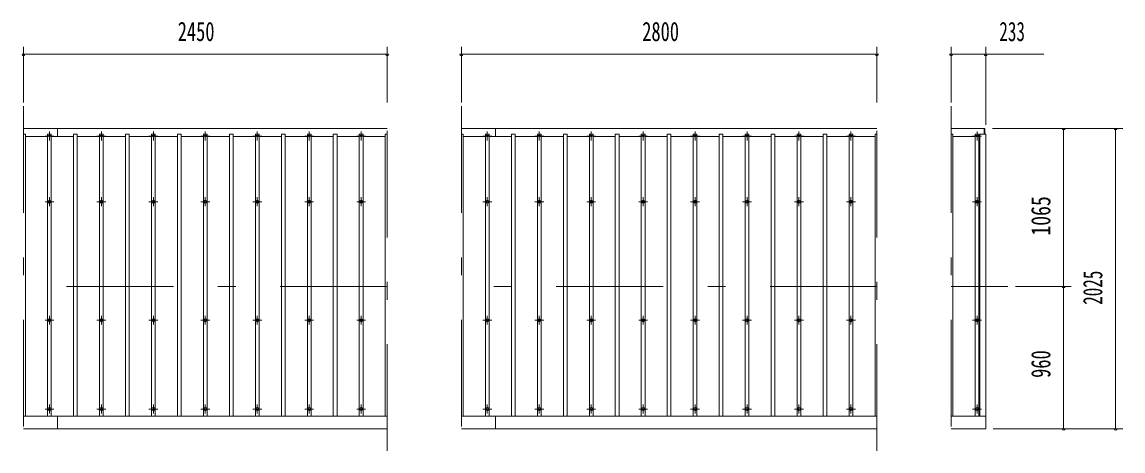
# Model space of a CAD drawing. Units: millimetres, scale not verified. Extents: x -23449 to 23452, y -10500 to 10500.
# Drawn here: x -14951 to -7533, y 6538 to 9431 of the extents above; entities that cross this region are included whole.
import ezdxf
from ezdxf.enums import TextEntityAlignment as Align

# ---------------------------------------------------------------- set-up
doc = ezdxf.new("R2010")
doc.units = ezdxf.units.MM
doc.header["$LTSCALE"] = 60
doc.linetypes.add('USER3', pattern=[24, 12, -5, 2, -5])
for name, color, linetype, lineweight in [('0-2_1-0BOLD', 7, 'Continuous', 18), ('0-3_1-2CENTER', 3, 'USER3', 18), ('0-4_1-4THIN', 4, 'Continuous', 18), ('0-5_1-5DIM', 3, 'Continuous', 18)]:
    doc.layers.add(name, color=color, linetype=linetype, lineweight=lineweight)
doc.styles.add('ＭＳ ゴシック', font='')
doc.styles.get('ＭＳ ゴシック').set_extended_font_data('MS Gothic')

msp = doc.modelspace()

# ---------------------------------------------------------------- linework, layer by layer
at = {"layer": '0-2_1-0BOLD'}
for p, q in [((-12490.94, 8712.67), (-14940.94, 8712.67)), ((-14710.94, 8712.67), (-14710.94, 8659.21)), ((-9190.94, 8712.67), (-11990.94, 8712.67)), ((-11760.94, 8712.67), (-11760.94, 8659.21)), ((-8462.95, 8712.67), (-8690.94, 8712.67)), ((-8467.95, 8674.21), (-8467.95, 8712.67)), ((-8462.95, 8712.67), (-8462.95, 8674.21)), ((-8497.95, 6772.67), (-8497.95, 8674.21)), ((-12490.94, 6772.67), (-14940.94, 6772.67)), ((-14710.94, 6772.67), (-14710.94, 6687.67)), ((-9190.94, 6772.67), (-11990.94, 6772.67)), ((-11760.94, 6772.67), (-11760.94, 6687.67)), ((-8690.94, 6772.67), (-8457.95, 6772.67)), ((-14940.94, 6687.67), (-12490.94, 6687.67)), ((-11990.94, 6687.67), (-9190.94, 6687.67))]:
    msp.add_line(p, q, dxfattribs=at)
msp.add_lwpolyline([(-8497.95, 8674.21), (-8457.95, 8674.21), (-8457.95, 6687.67), (-8690.94, 6687.67)], dxfattribs=at)
for centre in [(-14765.94, 8218.37), (-14415.94, 8218.37), (-14065.94, 8218.37), (-13715.94, 8218.37), (-13365.94, 8218.37), (-13015.94, 8218.37), (-12665.94, 8218.37), (-11815.94, 8218.37), (-11465.94, 8218.37), (-11115.94, 8218.37), (-10765.94, 8218.37), (-10415.94, 8218.37), (-10065.94, 8218.37), (-9715.94, 8218.37), (-9365.94, 8218.37), (-8515.94, 8218.37), (-14765.94, 7419.7), (-14415.94, 7419.7), (-14065.94, 7419.7), (-13715.94, 7419.7), (-13365.94, 7419.7), (-13015.94, 7419.7), (-12665.94, 7419.7), (-11815.94, 7419.7), (-11465.94, 7419.7), (-11115.94, 7419.7), (-10765.94, 7419.7), (-10415.94, 7419.7), (-10065.94, 7419.7), (-9715.94, 7419.7), (-9365.94, 7419.7), (-8515.94, 7419.7), (-14765.94, 6820.69), (-14415.94, 6820.69), (-14065.94, 6820.69), (-13715.94, 6820.69), (-13365.94, 6820.69), (-13015.94, 6820.69), (-12665.94, 6820.69), (-11815.94, 6820.69), (-11465.94, 6820.69), (-11115.94, 6820.69), (-10765.94, 6820.69), (-10415.94, 6820.69), (-10065.94, 6820.69), (-9715.94, 6820.69), (-9365.94, 6820.69), (-8515.94, 6820.69)]:
    msp.add_circle(centre, 10, dxfattribs=at)
for centre, start, end in [((-14765.94, 8650.76), 46.39838, 133.60162), ((-14765.94, 8671.76), 226.3961, 313.6039), ((-14415.94, 8650.76), 46.39838, 133.60162), ((-14415.94, 8671.76), 226.3961, 313.6039), ((-14065.94, 8650.76), 46.39838, 133.60162), ((-14065.94, 8671.76), 226.3961, 313.6039), ((-13715.94, 8650.76), 46.39838, 133.60162), ((-13715.94, 8671.76), 226.3961, 313.6039), ((-13365.94, 8650.76), 46.39838, 133.60162), ((-13365.94, 8671.76), 226.3961, 313.6039), ((-13015.94, 8650.76), 46.39838, 133.60162), ((-13015.94, 8671.76), 226.3961, 313.6039), ((-12665.94, 8650.76), 46.39838, 133.60162), ((-12665.94, 8671.76), 226.3961, 313.6039), ((-11815.94, 8650.76), 46.39838, 133.60162), ((-11815.94, 8671.76), 226.3961, 313.6039), ((-11465.94, 8650.76), 46.39838, 133.60162), ((-11465.94, 8671.76), 226.3961, 313.6039), ((-11115.94, 8650.76), 46.39838, 133.60162), ((-11115.94, 8671.76), 226.3961, 313.6039), ((-10765.94, 8650.76), 46.39838, 133.60162), ((-10765.94, 8671.76), 226.3961, 313.6039), ((-10415.94, 8650.76), 46.39838, 133.60162), ((-10415.94, 8671.76), 226.3961, 313.6039), ((-10065.94, 8650.76), 46.39838, 133.60162), ((-10065.94, 8671.76), 226.3961, 313.6039), ((-9715.94, 8650.76), 46.39838, 133.60162), ((-9715.94, 8671.76), 226.3961, 313.6039), ((-9365.94, 8650.76), 46.39838, 133.60162), ((-9365.94, 8671.76), 226.3961, 313.6039), ((-8515.94, 8650.76), 46.39838, 133.60162), ((-8515.94, 8671.76), 226.3961, 313.6039)]:
    msp.add_arc(centre, 14.5, start, end, dxfattribs=at)
at = {"layer": '0-3_1-2CENTER'}
for p, q in [((-14940.94, 8862.67), (-14940.94, 6537.67)), ((-12490.94, 6537.67), (-12490.94, 8862.67)), ((-11990.94, 8862.67), (-11990.94, 6537.67)), ((-9190.94, 6537.67), (-9190.94, 8862.67)), ((-8690.94, 8862.67), (-8690.94, 6537.67)), ((-14765.94, 8691.26), (-14765.94, 8631.26)), ((-14415.94, 8691.26), (-14415.94, 8631.26)), ((-14065.94, 8691.26), (-14065.94, 8631.26)), ((-13715.94, 8691.26), (-13715.94, 8631.26)), ((-13365.94, 8691.26), (-13365.94, 8631.26)), ((-13015.94, 8691.26), (-13015.94, 8631.26)), ((-12665.94, 8691.26), (-12665.94, 8631.26)), ((-11815.94, 8631.26), (-11815.94, 8691.26)), ((-11465.94, 8691.26), (-11465.94, 8631.26)), ((-11115.94, 8631.26), (-11115.94, 8691.26)), ((-10765.94, 8691.26), (-10765.94, 8631.26)), ((-10415.94, 8631.26), (-10415.94, 8691.26)), ((-10065.94, 8691.26), (-10065.94, 8631.26)), ((-9715.94, 8631.26), (-9715.94, 8691.26)), ((-9365.94, 8691.26), (-9365.94, 8631.26)), ((-8515.94, 8691.26), (-8515.94, 8631.26)), ((-14735.94, 8661.26), (-14795.94, 8661.26)), ((-14385.94, 8661.26), (-14445.94, 8661.26)), ((-14035.94, 8661.26), (-14095.94, 8661.26)), ((-13685.94, 8661.26), (-13745.94, 8661.26)), ((-13335.94, 8661.26), (-13395.94, 8661.26)), ((-12985.94, 8661.26), (-13045.94, 8661.26)), ((-12635.94, 8661.26), (-12695.94, 8661.26)), ((-11845.94, 8661.26), (-11785.94, 8661.26)), ((-11495.94, 8661.26), (-11435.94, 8661.26)), ((-11145.94, 8661.26), (-11085.94, 8661.26)), ((-10795.94, 8661.26), (-10735.94, 8661.26)), ((-10445.94, 8661.26), (-10385.94, 8661.26)), ((-10095.94, 8661.26), (-10035.94, 8661.26)), ((-9745.94, 8661.26), (-9685.94, 8661.26)), ((-9395.94, 8661.26), (-9335.94, 8661.26)), ((-8485.94, 8661.26), (-8545.94, 8661.26)), ((-14765.94, 8188.37), (-14765.94, 8248.37)), ((-14415.94, 8188.37), (-14415.94, 8248.37)), ((-14065.94, 8248.37), (-14065.94, 8188.37)), ((-13715.94, 8188.37), (-13715.94, 8248.37)), ((-13365.94, 8248.37), (-13365.94, 8188.37)), ((-13015.94, 8188.37), (-13015.94, 8248.37)), ((-12665.94, 8248.37), (-12665.94, 8188.37)), ((-11815.94, 8188.37), (-11815.94, 8248.37)), ((-11465.94, 8248.37), (-11465.94, 8188.37)), ((-11115.94, 8188.37), (-11115.94, 8248.37)), ((-10765.94, 8248.37), (-10765.94, 8188.37)), ((-10415.94, 8188.37), (-10415.94, 8248.37)), ((-10065.94, 8248.37), (-10065.94, 8188.37)), ((-9715.94, 8188.37), (-9715.94, 8248.37)), ((-9365.94, 8188.37), (-9365.94, 8248.37)), ((-8515.94, 8248.37), (-8515.94, 8188.37)), ((-14795.94, 8218.37), (-14735.94, 8218.37)), ((-14445.94, 8218.37), (-14385.94, 8218.37)), ((-14095.94, 8218.37), (-14035.94, 8218.37)), ((-13745.94, 8218.37), (-13685.94, 8218.37)), ((-13395.94, 8218.37), (-13335.94, 8218.37)), ((-13045.94, 8218.37), (-12985.94, 8218.37)), ((-12695.94, 8218.37), (-12635.94, 8218.37)), ((-11785.94, 8218.37), (-11845.94, 8218.37)), ((-11495.94, 8218.37), (-11435.94, 8218.37)), ((-11085.94, 8218.37), (-11145.94, 8218.37)), ((-10795.94, 8218.37), (-10735.94, 8218.37)), ((-10385.94, 8218.37), (-10445.94, 8218.37)), ((-10095.94, 8218.37), (-10035.94, 8218.37)), ((-9685.94, 8218.37), (-9745.94, 8218.37)), ((-9335.94, 8218.37), (-9395.94, 8218.37)), ((-8545.94, 8218.37), (-8485.94, 8218.37)), ((-12490.94, 7647.67), (-14940.94, 7647.67)), ((-9190.94, 7647.67), (-11990.94, 7647.67)), ((-8690.94, 7647.67), (-8307.95, 7647.67)), ((-14795.94, 7419.7), (-14735.94, 7419.7)), ((-14765.94, 7449.7), (-14765.94, 7389.7)), ((-14445.94, 7419.7), (-14385.94, 7419.7)), ((-14415.94, 7389.7), (-14415.94, 7449.7)), ((-14095.94, 7419.7), (-14035.94, 7419.7)), ((-14065.94, 7449.7), (-14065.94, 7389.7)), ((-13745.94, 7419.7), (-13685.94, 7419.7)), ((-13715.94, 7389.7), (-13715.94, 7449.7)), ((-13395.94, 7419.7), (-13335.94, 7419.7)), ((-13365.94, 7449.7), (-13365.94, 7389.7)), ((-13045.94, 7419.7), (-12985.94, 7419.7)), ((-13015.94, 7389.7), (-13015.94, 7449.7)), ((-12695.94, 7419.7), (-12635.94, 7419.7)), ((-12665.94, 7449.7), (-12665.94, 7389.7)), ((-11845.94, 7419.7), (-11785.94, 7419.7)), ((-11815.94, 7449.7), (-11815.94, 7389.7)), ((-11495.94, 7419.7), (-11435.94, 7419.7)), ((-11465.94, 7389.7), (-11465.94, 7449.7)), ((-11145.94, 7419.7), (-11085.94, 7419.7)), ((-11115.94, 7449.7), (-11115.94, 7389.7)), ((-10795.94, 7419.7), (-10735.94, 7419.7)), ((-10765.94, 7389.7), (-10765.94, 7449.7)), ((-10445.94, 7419.7), (-10385.94, 7419.7)), ((-10415.94, 7449.7), (-10415.94, 7389.7)), ((-10095.94, 7419.7), (-10035.94, 7419.7)), ((-10065.94, 7389.7), (-10065.94, 7449.7)), ((-9745.94, 7419.7), (-9685.94, 7419.7)), ((-9715.94, 7449.7), (-9715.94, 7389.7)), ((-9395.94, 7419.7), (-9335.94, 7419.7)), ((-9365.94, 7389.7), (-9365.94, 7449.7)), ((-8485.94, 7419.7), (-8545.94, 7419.7)), ((-8515.94, 7389.7), (-8515.94, 7449.7)), ((-14765.94, 6790.69), (-14765.94, 6850.69)), ((-14415.94, 6850.69), (-14415.94, 6790.69)), ((-14065.94, 6790.69), (-14065.94, 6850.69)), ((-13715.94, 6850.69), (-13715.94, 6790.69)), ((-13365.94, 6790.69), (-13365.94, 6850.69)), ((-13015.94, 6850.69), (-13015.94, 6790.69)), ((-12665.94, 6790.69), (-12665.94, 6850.69)), ((-11815.94, 6790.69), (-11815.94, 6850.69)), ((-11465.94, 6850.69), (-11465.94, 6790.69)), ((-11115.94, 6790.69), (-11115.94, 6850.69)), ((-10765.94, 6850.69), (-10765.94, 6790.69)), ((-10415.94, 6790.69), (-10415.94, 6850.69)), ((-10065.94, 6850.69), (-10065.94, 6790.69)), ((-9715.94, 6790.69), (-9715.94, 6850.69)), ((-9365.94, 6850.69), (-9365.94, 6790.69)), ((-8515.94, 6790.69), (-8515.94, 6850.69)), ((-14795.94, 6820.69), (-14735.94, 6820.69)), ((-14445.94, 6820.69), (-14385.94, 6820.69)), ((-14095.94, 6820.69), (-14035.94, 6820.69)), ((-13745.94, 6820.69), (-13685.94, 6820.69)), ((-13395.94, 6820.69), (-13335.94, 6820.69)), ((-13045.94, 6820.69), (-12985.94, 6820.69)), ((-12695.94, 6820.69), (-12635.94, 6820.69)), ((-11845.94, 6820.69), (-11785.94, 6820.69)), ((-11495.94, 6820.69), (-11435.94, 6820.69)), ((-11145.94, 6820.69), (-11085.94, 6820.69)), ((-10795.94, 6820.69), (-10735.94, 6820.69)), ((-10445.94, 6820.69), (-10385.94, 6820.69)), ((-10095.94, 6820.69), (-10035.94, 6820.69)), ((-9745.94, 6820.69), (-9685.94, 6820.69)), ((-9395.94, 6820.69), (-9335.94, 6820.69)), ((-8545.94, 6820.69), (-8485.94, 6820.69))]:
    msp.add_line(p, q, dxfattribs=at)
at = {"layer": '0-4_1-4THIN'}
for p, q in [((-14928.44, 8659.21), (-14778.44, 8659.21)), ((-14778.44, 8674.21), (-14778.44, 6772.67)), ((-14753.44, 8659.21), (-14603.44, 8659.21)), ((-14603.44, 8674.21), (-14603.44, 6772.67)), ((-14578.44, 8659.21), (-14428.44, 8659.21)), ((-14428.44, 8674.21), (-14428.44, 6772.67)), ((-14403.44, 8659.21), (-14253.44, 8659.21)), ((-14253.44, 8674.21), (-14253.44, 6772.67)), ((-14228.44, 8659.21), (-14078.44, 8659.21)), ((-14078.44, 8674.21), (-14078.44, 6772.67)), ((-14053.44, 8659.21), (-13903.44, 8659.21)), ((-13903.44, 8674.21), (-13903.44, 6772.67)), ((-13878.44, 8659.21), (-13728.44, 8659.21)), ((-13728.44, 8674.21), (-13728.44, 6772.67)), ((-13703.44, 8659.21), (-13553.44, 8659.21)), ((-13553.44, 8674.21), (-13553.44, 6772.67)), ((-13528.44, 8659.21), (-13378.44, 8659.21)), ((-13378.44, 8674.21), (-13378.44, 6772.67)), ((-13353.44, 8659.21), (-13203.44, 8659.21)), ((-13203.44, 8674.21), (-13203.44, 6772.67)), ((-13178.44, 8659.21), (-13028.44, 8659.21)), ((-13028.44, 8674.21), (-13028.44, 6772.67)), ((-13003.44, 8659.21), (-12853.44, 8659.21)), ((-12853.44, 8674.21), (-12853.44, 6772.67)), ((-12828.44, 8659.21), (-12678.44, 8659.21)), ((-12678.44, 8674.21), (-12678.44, 6772.67)), ((-12653.44, 8659.21), (-12503.44, 8659.21)), ((-12503.44, 8674.21), (-12503.44, 6772.67)), ((-12490.94, 8674.21), (-12503.44, 8674.21)), ((-11978.44, 8659.21), (-11828.44, 8659.21)), ((-11828.44, 6772.67), (-11828.44, 8674.21)), ((-11803.44, 8659.21), (-11653.44, 8659.21)), ((-11653.44, 6772.67), (-11653.44, 8674.21)), ((-11628.44, 8659.21), (-11478.44, 8659.21)), ((-11478.44, 6772.67), (-11478.44, 8674.21)), ((-11453.44, 8659.21), (-11303.44, 8659.21)), ((-11303.44, 6772.67), (-11303.44, 8674.21)), ((-11278.44, 8659.21), (-11128.44, 8659.21)), ((-11128.44, 6772.67), (-11128.44, 8674.21)), ((-11103.44, 8659.21), (-10953.44, 8659.21)), ((-10953.44, 6772.67), (-10953.44, 8674.21)), ((-10928.44, 8659.21), (-10778.44, 8659.21)), ((-10778.44, 6772.67), (-10778.44, 8674.21)), ((-10753.44, 8659.21), (-10603.44, 8659.21)), ((-10603.44, 6772.67), (-10603.44, 8674.21)), ((-10578.44, 8659.21), (-10428.44, 8659.21)), ((-10428.44, 6772.67), (-10428.44, 8674.21)), ((-10403.44, 8659.21), (-10253.44, 8659.21)), ((-10253.44, 6772.67), (-10253.44, 8674.21)), ((-10228.44, 8659.21), (-10078.44, 8659.21)), ((-10078.44, 6772.67), (-10078.44, 8674.21)), ((-10053.44, 8659.21), (-9903.44, 8659.21)), ((-9903.44, 6772.67), (-9903.44, 8674.21)), ((-9878.44, 8659.21), (-9728.44, 8659.21)), ((-9728.44, 6772.67), (-9728.44, 8674.21)), ((-9703.44, 8659.21), (-9553.44, 8659.21)), ((-9553.44, 6772.67), (-9553.44, 8674.21)), ((-9528.44, 8659.21), (-9378.44, 8659.21)), ((-9378.44, 6772.67), (-9378.44, 8674.21)), ((-9353.44, 8659.21), (-9203.44, 8659.21)), ((-9203.44, 8674.21), (-9190.94, 8674.21)), ((-9203.44, 8674.21), (-9203.44, 6772.67)), ((-8678.44, 8659.21), (-8528.44, 8659.21)), ((-8528.44, 8674.21), (-8528.44, 6772.67)), ((-8503.44, 8659.21), (-8497.95, 8659.21))]:
    msp.add_line(p, q, dxfattribs=at)
for points in [[(-14928.44, 6772.67), (-14928.44, 8674.21), (-14940.94, 8674.21)], [(-14753.44, 6772.67), (-14753.44, 8674.21), (-14778.44, 8674.21)], [(-14578.44, 6772.67), (-14578.44, 8674.21), (-14603.44, 8674.21)], [(-14403.44, 6772.67), (-14403.44, 8674.21), (-14428.44, 8674.21)], [(-14228.44, 6772.67), (-14228.44, 8674.21), (-14253.44, 8674.21)], [(-14053.44, 6772.67), (-14053.44, 8674.21), (-14078.44, 8674.21)], [(-13878.44, 6772.67), (-13878.44, 8674.21), (-13903.44, 8674.21)], [(-13703.44, 6772.67), (-13703.44, 8674.21), (-13728.44, 8674.21)], [(-13528.44, 6772.67), (-13528.44, 8674.21), (-13553.44, 8674.21)], [(-13353.44, 6772.67), (-13353.44, 8674.21), (-13378.44, 8674.21)], [(-13178.44, 6772.67), (-13178.44, 8674.21), (-13203.44, 8674.21)], [(-13003.44, 6772.67), (-13003.44, 8674.21), (-13028.44, 8674.21)], [(-12828.44, 6772.67), (-12828.44, 8674.21), (-12853.44, 8674.21)], [(-12653.44, 6772.67), (-12653.44, 8674.21), (-12678.44, 8674.21)], [(-11978.44, 6772.67), (-11978.44, 8674.21), (-11990.94, 8674.21)], [(-11828.44, 8674.21), (-11803.44, 8674.21), (-11803.44, 6772.67)], [(-11653.44, 8674.21), (-11628.44, 8674.21), (-11628.44, 6772.67)], [(-11478.44, 8674.21), (-11453.44, 8674.21), (-11453.44, 6772.67)], [(-11303.44, 8674.21), (-11278.44, 8674.21), (-11278.44, 6772.67)], [(-11128.44, 8674.21), (-11103.44, 8674.21), (-11103.44, 6772.67)], [(-10953.44, 8674.21), (-10928.44, 8674.21), (-10928.44, 6772.67)], [(-10778.44, 8674.21), (-10753.44, 8674.21), (-10753.44, 6772.67)], [(-10603.44, 8674.21), (-10578.44, 8674.21), (-10578.44, 6772.67)], [(-10428.44, 8674.21), (-10403.44, 8674.21), (-10403.44, 6772.67)], [(-10253.44, 8674.21), (-10228.44, 8674.21), (-10228.44, 6772.67)], [(-10078.44, 8674.21), (-10053.44, 8674.21), (-10053.44, 6772.67)], [(-9903.44, 8674.21), (-9878.44, 8674.21), (-9878.44, 6772.67)], [(-9728.44, 8674.21), (-9703.44, 8674.21), (-9703.44, 6772.67)], [(-9553.44, 8674.21), (-9528.44, 8674.21), (-9528.44, 6772.67)], [(-9378.44, 8674.21), (-9353.44, 8674.21), (-9353.44, 6772.67)], [(-8678.44, 6772.67), (-8678.44, 8674.21), (-8690.94, 8674.21)], [(-8503.44, 6772.67), (-8503.44, 8674.21), (-8528.44, 8674.21)]]:
    msp.add_lwpolyline(points, dxfattribs=at)
at = {"layer": '0-5_1-5DIM'}
for p, q in [((-14930.94, 9212.68), (-14950.94, 9212.68)), ((-14940.94, 9262.68), (-14940.94, 8887.68)), ((-14940.94, 9212.68), (-12490.94, 9212.68)), ((-12480.94, 9212.68), (-12500.94, 9212.68)), ((-12490.94, 8887.68), (-12490.94, 9262.68)), ((-11980.94, 9212.68), (-12000.94, 9212.68)), ((-11990.94, 9262.68), (-11990.94, 8887.68)), ((-11990.94, 9212.68), (-9190.94, 9212.68)), ((-9180.94, 9212.68), (-9200.94, 9212.68)), ((-9190.94, 8887.68), (-9190.94, 9262.68)), ((-8680.94, 9212.68), (-8700.94, 9212.68)), ((-8690.94, 9262.68), (-8690.94, 8887.68)), ((-8690.94, 9212.68), (-8457.94, 9212.68)), ((-8447.94, 9212.68), (-8467.94, 9212.68)), ((-8457.94, 8737.67), (-8457.94, 9262.68)), ((-8457.94, 9212.68), (-8065.44, 9212.68)), ((-7532.95, 8712.67), (-8412.95, 8712.67)), ((-7922.95, 8712.67), (-7942.95, 8712.67)), ((-7932.95, 7647.67), (-7932.95, 8712.67)), ((-7572.95, 8712.67), (-7592.95, 8712.67)), ((-7582.95, 8712.67), (-7582.95, 6687.67)), ((-8257.95, 7647.67), (-7882.95, 7647.67)), ((-7922.95, 7647.67), (-7942.95, 7647.67)), ((-7932.95, 6687.67), (-7932.95, 7647.67)), ((-8407.95, 6687.67), (-7532.95, 6687.67)), ((-7922.95, 6687.67), (-7942.95, 6687.67)), ((-7572.95, 6687.67), (-7592.95, 6687.67))]:
    msp.add_line(p, q, dxfattribs=at)
for centre in [(-14940.94, 9212.68), (-12490.94, 9212.68), (-11990.94, 9212.68), (-9190.94, 9212.68), (-8690.94, 9212.68), (-8457.94, 9212.68), (-7932.95, 8712.67), (-7582.95, 8712.67), (-7932.95, 7647.67), (-7932.95, 6687.67), (-7582.95, 6687.67)]:
    msp.add_arc(centre, 10, 180, 0, dxfattribs=at)

# ---------------------------------------------------------------- texts
at = {"layer": '0-5_1-5DIM', "color": 7, "style": 'ＭＳ ゴシック'}
for s, width, p in [('2450', 0.7, (-13901.95, 9262.68)), ('2800', 0.7, (-10772.21, 9262.68)), ('233', 0.65, (-8366.11, 9262.68))]:
    msp.add_text(s, height=130.2, dxfattribs=dict(at, width=width)).set_placement(p, align=Align.BOTTOM_LEFT)
for s, width, p in [('1065', 0.75, (-7982.95, 7990.11)), ('2025', 0.65, (-7632.95, 7523.49)), ('960', 0.7, (-7982.95, 7030.85))]:
    msp.add_text(s, height=130.2, rotation=90, dxfattribs=dict(at, width=width)).set_placement(p, align=Align.BOTTOM_LEFT)

doc.saveas('drawing.dxf')
